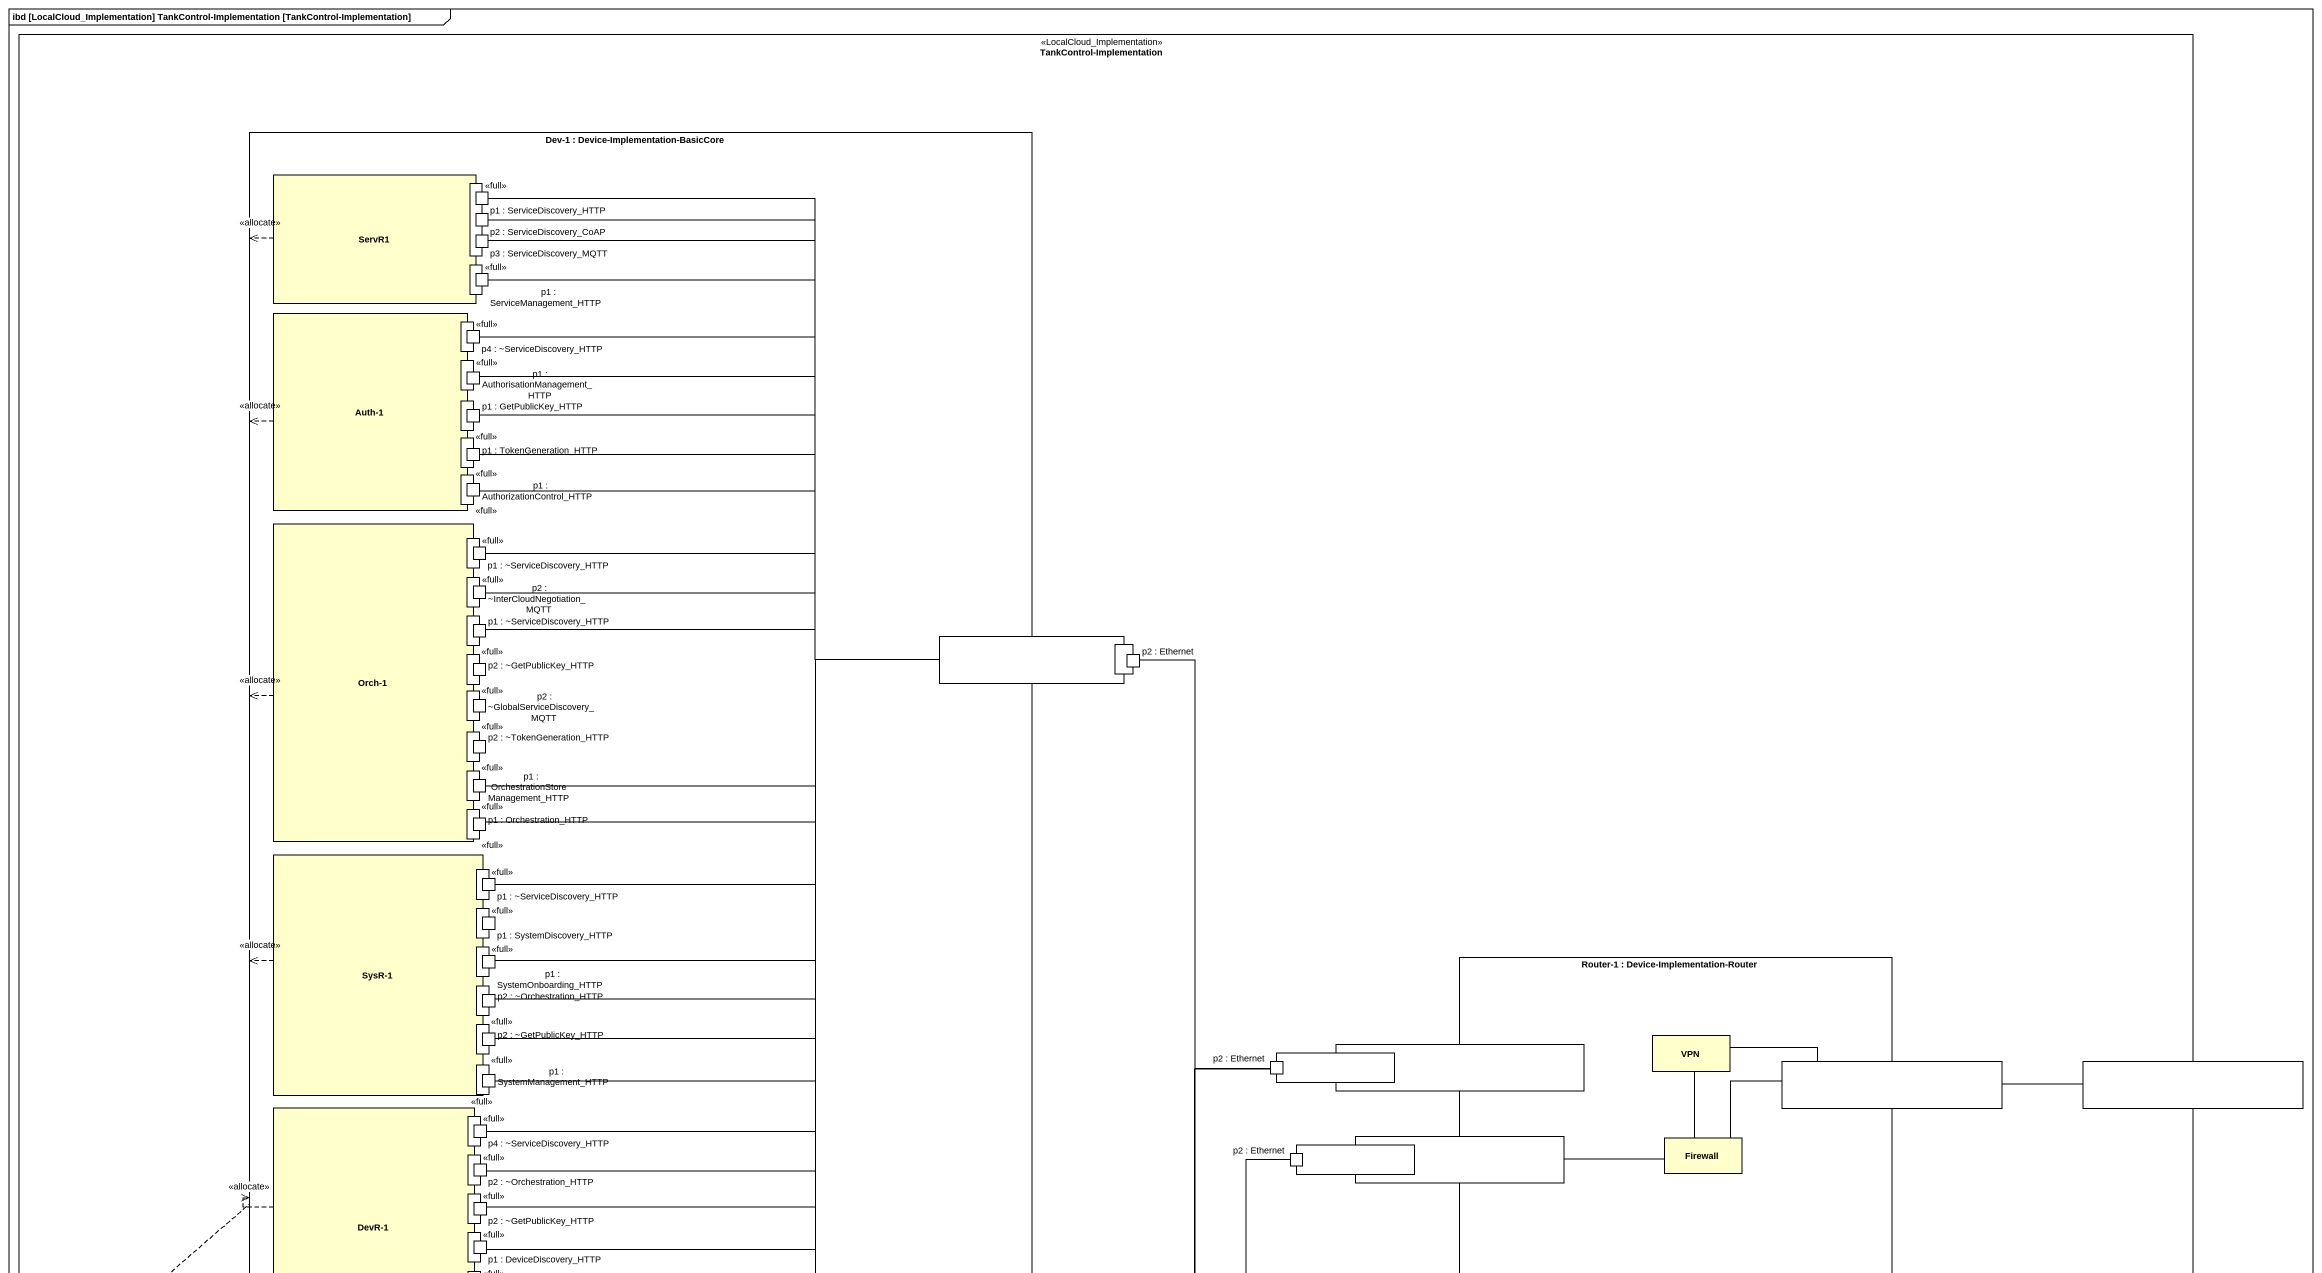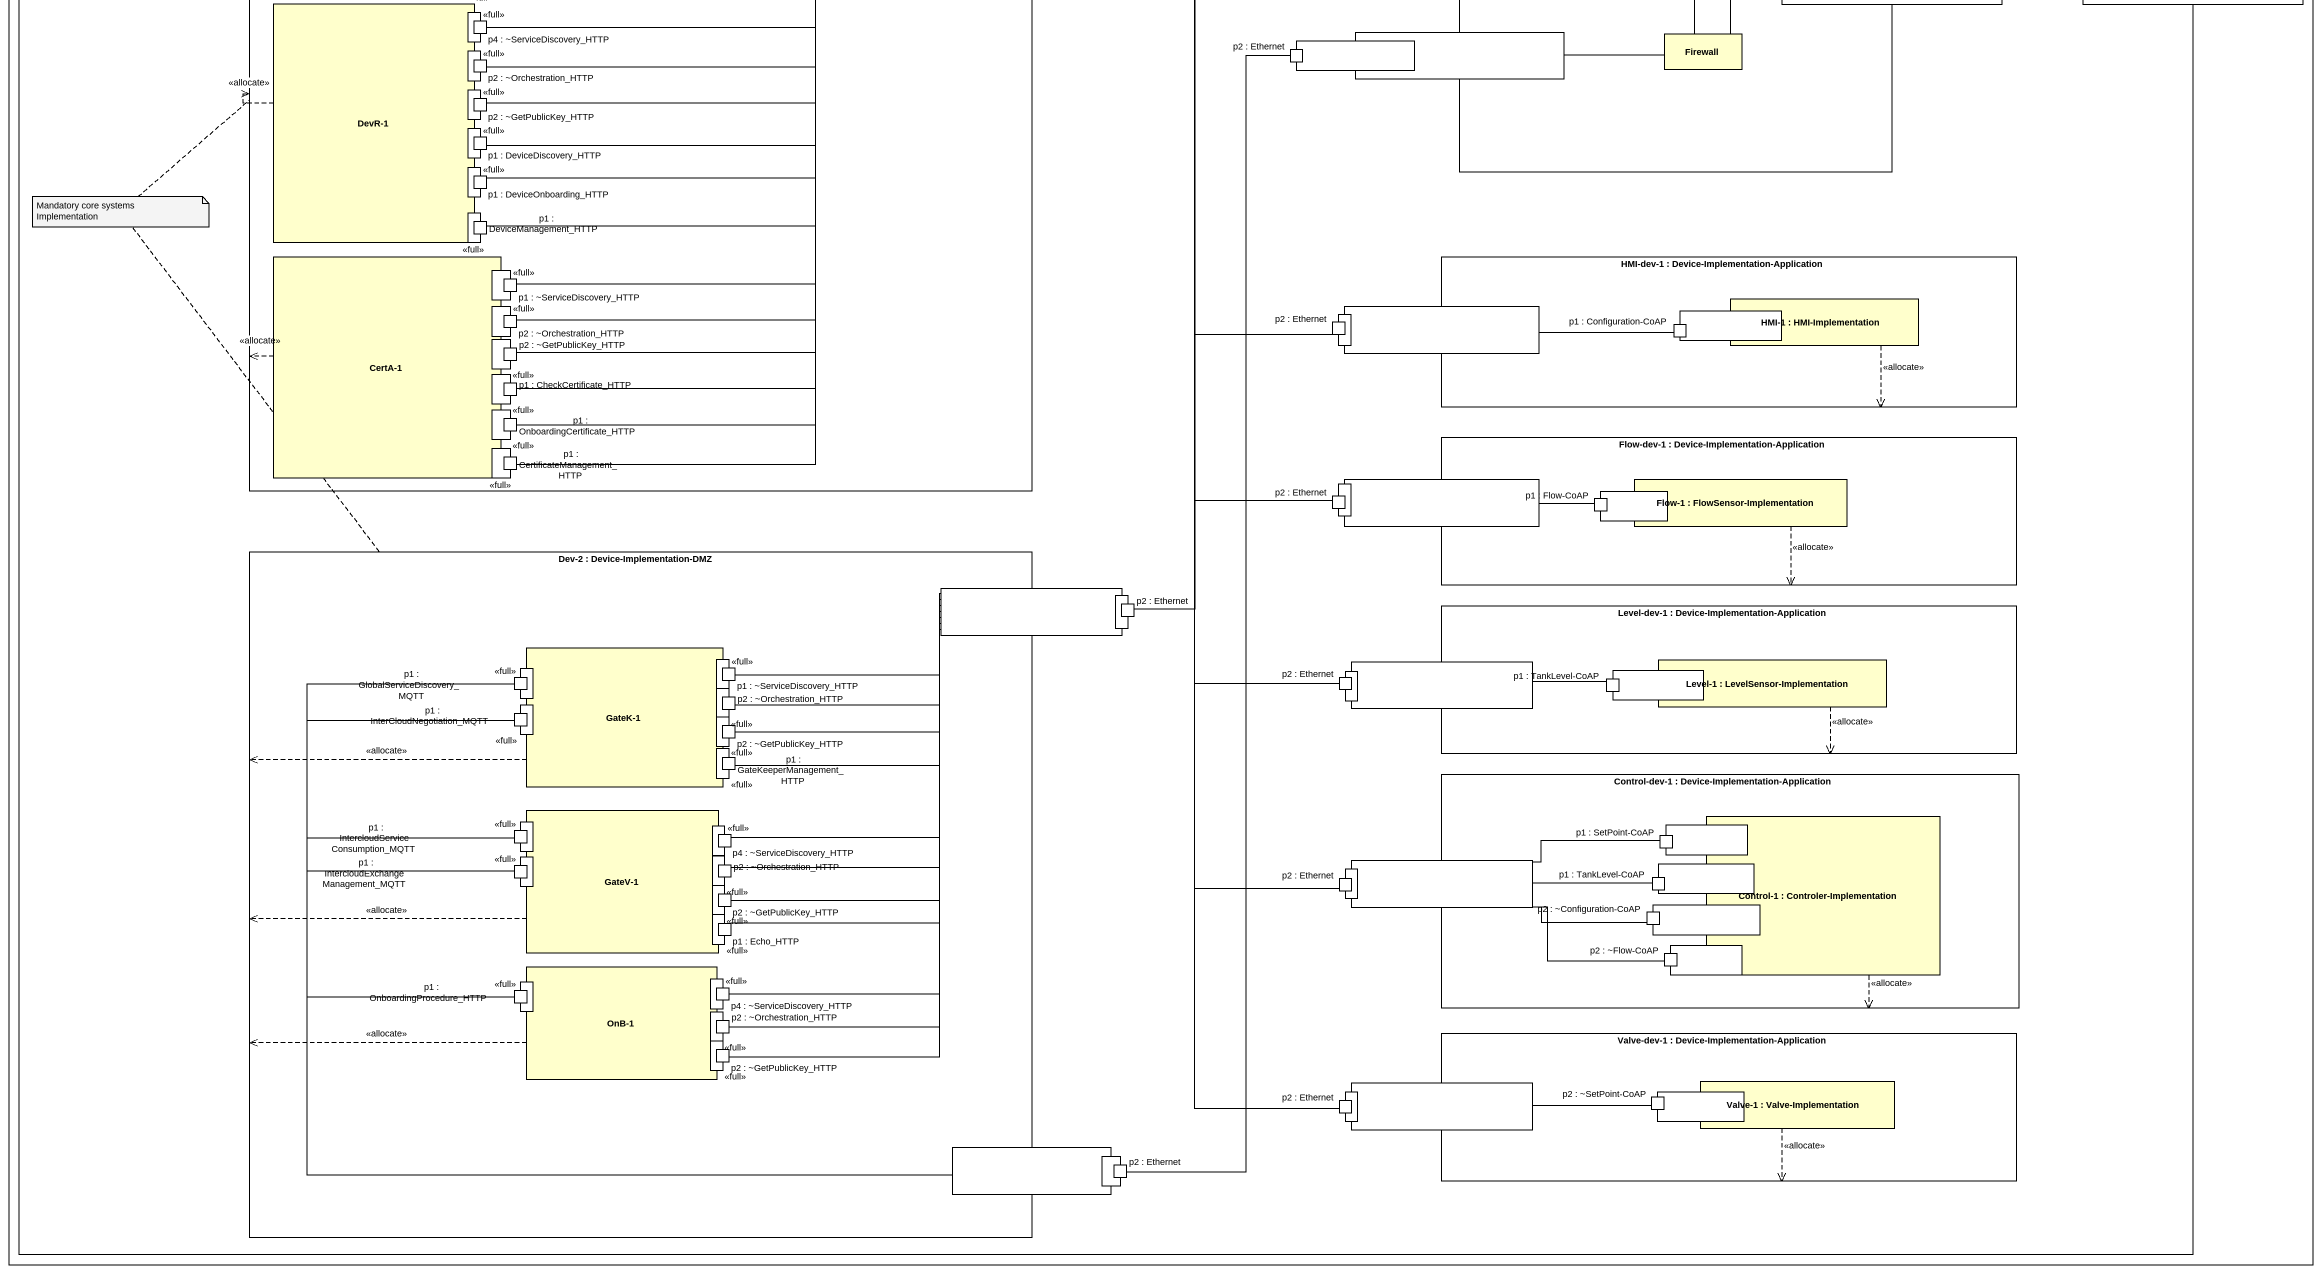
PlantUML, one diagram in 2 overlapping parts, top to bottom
@startuml
mainframe ibd [LocalCloud_Implementation] TankControl-Implementation [TankControl-Implementation]
rectangle "TankControl-Implementation" as TankControl_Implementation <<LocalCloud_Implementation>> {
  rectangle "Dev-1 : Device-Implementation-BasicCore" as Dev_1 {
    rectangle ServR1 {
      port "<<full>>" as full
      port "<<full>>" as full_2
    }
    port "p1 : ServiceDiscovery_HTTP" as p1_ServiceDiscovery_HTTP
    port "p2 : ServiceDiscovery_CoAP" as p2_ServiceDiscovery_CoAP
    port "p3 : ServiceDiscovery_MQTT" as p3_ServiceDiscovery_MQTT
    port "p1 : ServiceManagement_HTTP" as p1_ServiceManagement_HTTP
    rectangle "Auth-1" as Auth_1 {
      port "<<full>>" as full_3
      port "<<full>>" as full_4
      port "<<full>>" as full_5
      port "<<full>>" as full_6
      port "<<full>>" as full_7
    }
    port "p4 : ~ServiceDiscovery_HTTP" as p4_ServiceDiscovery_HTTP
    port "p1 : AuthorisationManagement_HTTP" as p1_AuthorisationManagement
    port "p1 : GetPublicKey_HTTP" as p1_GetPublicKey_HTTP
    port "p1 : TokenGeneration_HTTP" as p1_TokenGeneration_HTTP
    port "p1 : AuthorizationControl_HTTP" as p1_AuthorizationControl_HTTP
    rectangle "Orch-1" as Orch_1 {
      port "<<full>>" as full_8
      port "<<full>>" as full_9
      port "<<full>>" as full_10
      port "<<full>>" as full_11
      port "<<full>>" as full_12
      port "<<full>>" as full_13
      port "<<full>>" as full_14
      port "<<full>>" as full_15
    }
    port "p1 : ~ServiceDiscovery_HTTP" as p1_ServiceDiscovery_HTTP_2
    port "p2 : ~InterCloudNegotiation_MQTT" as p2_InterCloudNegotiation
    port "p1 : ~ServiceDiscovery_HTTP" as p1_ServiceDiscovery_HTTP_3
    port "p2 : ~GetPublicKey_HTTP" as p2_GetPublicKey_HTTP
    port " " as port1
    port "p2 : ~GlobalServiceDiscovery_MQTT" as p2_GlobalServiceDiscovery
    port "p2 : ~TokenGeneration_HTTP" as p2_TokenGeneration_HTTP
    port "p1 : OrchestrationStoreManagement_HTTP" as p1_OrchestrationStoreManagem
    port "p1 : Orchestration_HTTP" as p1_Orchestration_HTTP
    rectangle "SysR-1" as SysR_1 {
      port "<<full>>" as full_16
      port "<<full>>" as full_17
      port "<<full>>" as full_18
      port "<<full>>" as full_19
      port "<<full>>" as full_20
      port "<<full>>" as full_21
    }
    port "p1 : ~ServiceDiscovery_HTTP" as p1_ServiceDiscovery_HTTP_4
    port "p1 : SystemDiscovery_HTTP" as p1_SystemDiscovery_HTTP
    port "p1 : SystemOnboarding_HTTP" as p1_SystemOnboarding_HTTP
    port "p2 : ~Orchestration_HTTP" as p2_Orchestration_HTTP
    port "p2 : ~GetPublicKey_HTTP" as p2_GetPublicKey_HTTP_2
    port "p1 : SystemManagement_HTTP" as p1_SystemManagement_HTTP
    rectangle "DevR-1" as DevR_1 {
      port "<<full>>" as full_22
      port "<<full>>" as full_23
      port "<<full>>" as full_24
      port "<<full>>" as full_25
      port "<<full>>" as full_26
      port "<<full>>" as full_27
    }
    port "p4 : ~ServiceDiscovery_HTTP" as p4_ServiceDiscovery_HTTP_2
    port "p2 : ~Orchestration_HTTP" as p2_Orchestration_HTTP_2
    port "p2 : ~GetPublicKey_HTTP" as p2_GetPublicKey_HTTP_3
    port "p1 : DeviceDiscovery_HTTP" as p1_DeviceDiscovery_HTTP
    port "p1 : DeviceOnboarding_HTTP" as p1_DeviceOnboarding_HTTP
    port "p1 : DeviceManagement_HTTP" as p1_DeviceManagement_HTTP
    rectangle "CertA-1" as CertA_1 {
      port "<<full>>" as full_28
      port "<<full>>" as full_29
      port "<<full>>" as full_30
      port "<<full>>" as full_31
      port "<<full>>" as full_32
      port "<<full>>" as full_33
    }
    port "p1 : ~ServiceDiscovery_HTTP" as p1_ServiceDiscovery_HTTP_5
    port "p2 : ~Orchestration_HTTP" as p2_Orchestration_HTTP_3
    port "p2 : ~GetPublicKey_HTTP" as p2_GetPublicKey_HTTP_4
    port "p1 : CheckCertificate_HTTP" as p1_CheckCertificate_HTTP
    port "p1 : OnboardingCertificate_HTTP" as p1_OnboardingCertificate
    port "p1 : CertificateManagement_HTTP" as p1_CertificateManagement
  }
  port " " as port2
  port "p2 : Ethernet" as p2_Ethernet
  rectangle "Router-1 : Device-Implementation-Router" as Router_1 {
    port " " as port4
    rectangle VPN
    port " " as port5
    port " " as port8
    rectangle Firewall
  }
  port " " as port3
  port "p2 : Ethernet" as p2_Ethernet_2
  port " " as port6
  port "p2 : Ethernet" as p2_Ethernet_3
  port " " as port7
  rectangle "HMI-dev-1 : Device-Implementation-Application" as HMI_dev_1 {
    rectangle "HMI-1 : HMI-Implementation" as HMI_1 {
      port " " as port11
    }
    port " " as port10
    port "p1 : Configuration-CoAP" as p1_Configuration_CoAP
  }
  port "p2 : Ethernet" as p2_Ethernet_4
  port " " as port9
  rectangle "Flow-dev-1 : Device-Implementation-Application" as Flow_dev_1 {
    port " " as port13
    rectangle "Flow-1 : FlowSensor-Implementation" as Flow_1 {
      port " " as port14
    }
    port "p1 : Flow-CoAP" as p1_Flow_CoAP
  }
  port " " as port12
  port "p2 : Ethernet" as p2_Ethernet_5
  rectangle "Dev-2 : Device-Implementation-DMZ" as Dev_2 {
    port " " as port15
    rectangle "GateK-1" as GateK_1 {
      port "<<full>>" as full_34
      port "<<full>>" as full_35
      port "<<full>>" as full_36
      port "<<full>>" as full_37
      port "<<full>>" as full_38
      port "<<full>>" as full_39
    }
    port "p1 : GlobalServiceDiscovery_MQTT" as p1_GlobalServiceDiscovery
    port "p1 : ~ServiceDiscovery_HTTP" as p1_ServiceDiscovery_HTTP_6
    port "p1 : InterCloudNegotiation_MQTT" as p1_InterCloudNegotiation
    port "p2 : ~Orchestration_HTTP" as p2_Orchestration_HTTP_4
    port "p2 : ~GetPublicKey_HTTP" as p2_GetPublicKey_HTTP_5
    port "p1 : GateKeeperManagement_HTTP" as p1_GateKeeperManagement_HTTP
    port "p1 : IntercloudServiceConsumption_MQTT" as p1_IntercloudServiceConsumpt
    rectangle "GateV-1" as GateV_1 {
      port "<<full>>" as full_40
      port "<<full>>" as full_41
      port "<<full>>" as full_42
      port "<<full>>" as full_43
      port "<<full>>" as full_44
      port "<<full>>" as full_45
    }
    port "p4 : ~ServiceDiscovery_HTTP" as p4_ServiceDiscovery_HTTP_3
    port "p1 : IntercloudExchangeManagement_MQTT" as p1_IntercloudExchangeManagem
    port "p2 : ~Orchestration_HTTP" as p2_Orchestration_HTTP_5
    port "p2 : ~GetPublicKey_HTTP" as p2_GetPublicKey_HTTP_6
    port "p1 : Echo_HTTP" as p1_Echo_HTTP
    port "p1 : OnboardingProcedure_HTTP" as p1_OnboardingProcedure_HTTP
    rectangle "OnB-1" as OnB_1 {
      port "<<full>>" as full_46
      port "<<full>>" as full_47
      port "<<full>>" as full_48
      port "<<full>>" as full_49
    }
    port "p4 : ~ServiceDiscovery_HTTP" as p4_ServiceDiscovery_HTTP_4
    port "p2 : ~Orchestration_HTTP" as p2_Orchestration_HTTP_6
    port "p2 : ~GetPublicKey_HTTP" as p2_GetPublicKey_HTTP_7
    port " " as port29
  }
  port " " as port16
  port "p2 : Ethernet" as p2_Ethernet_6
  rectangle "Level-dev-1 : Device-Implementation-Application" as Level_dev_1 {
    port " " as port18
    port "p1 : TankLevel-CoAP" as p1_TankLevel_CoAP
    rectangle "Level-1 : LevelSensor-Implementation" as Level_1 {
      port " " as port19
    }
  }
  port "p2 : Ethernet" as p2_Ethernet_7
  port " " as port17
  rectangle "Control-dev-1 : Device-Implementation-Application" as Control_dev_1 {
    port "p1 : SetPoint-CoAP" as p1_SetPoint_CoAP
    rectangle "Control-1 : Controler-Implementation" as Control_1 {
      port " " as port20
      port " " as port23
      port " " as port24
      port " " as port25
    }
    port " " as port22
    port "p1 : TankLevel-CoAP" as p1_TankLevel_CoAP_2
    port "p2 : ~Configuration-CoAP" as p2_Configuration_CoAP
    port "p2 : ~Flow-CoAP" as p2_Flow_CoAP
  }
  port "p2 : Ethernet" as p2_Ethernet_8
  port " " as port21
  rectangle "Valve-dev-1 : Device-Implementation-Application" as Valve_dev_1 {
    port " " as port27
    port "p2 : ~SetPoint-CoAP" as p2_SetPoint_CoAP
    rectangle "Valve-1 : Valve-Implementation" as Valve_1 {
      port " " as port28
    }
  }
  port "p2 : Ethernet" as p2_Ethernet_9
  port " " as port26
  port " " as port30
  port "p2 : Ethernet" as p2_Ethernet_10
}
ServR1 ..> Dev_1 : <<allocate>>
Auth_1 ..> Dev_1 : <<allocate>>
Orch_1 ..> Dev_1 : <<allocate>>
port1 -up- p1_ServiceDiscovery_HTTP
port1 -up- p2_ServiceDiscovery_CoAP
port1 -up- p3_ServiceDiscovery_MQTT
port1 -up- p1_ServiceManagement_HTTP
port1 -left- p4_ServiceDiscovery_HTTP
port1 -left- p1_AuthorisationManagement
port1 -left- p1_GetPublicKey_HTTP
port1 -left- p1_TokenGeneration_HTTP
port1 -left- p1_AuthorizationControl_HTTP
port1 -left- p1_ServiceDiscovery_HTTP_2
port1 -left- p2_InterCloudNegotiation
port1 -left- p1_ServiceDiscovery_HTTP_3
port1 -left- p1_OrchestrationStoreManagem
port1 -left- p1_Orchestration_HTTP
port1 -left- p1_ServiceDiscovery_HTTP_4
port1 -left- p1_SystemOnboarding_HTTP
port1 -- p2_Orchestration_HTTP
port1 -- p2_GetPublicKey_HTTP_2
port1 -- p1_SystemManagement_HTTP
port1 -- p4_ServiceDiscovery_HTTP_2
port1 -- p2_Orchestration_HTTP_2
port1 -- p2_GetPublicKey_HTTP_3
port1 -- p1_DeviceDiscovery_HTTP
port1 -- p1_DeviceOnboarding_HTTP
port1 -- p1_DeviceManagement_HTTP
port1 -- p1_ServiceDiscovery_HTTP_5
port1 -- p2_Orchestration_HTTP_3
port1 -- p2_GetPublicKey_HTTP_4
port1 -- p1_CheckCertificate_HTTP
port1 -- p1_OnboardingCertificate
port1 -- p1_CertificateManagement
p2_Ethernet -- p2_Ethernet_6
SysR_1 .right.> Dev_1 : <<allocate>>
VPN -right- port5
VPN -- Firewall
p2_Ethernet_2 -- p2_Ethernet_6
port5 -right- port6
port5 -left- Firewall
DevR_1 .up.> Dev_1 : <<allocate>>
Firewall -left- port8
CertA_1 .up.> Dev_1 : <<allocate>>
HMI_1 .left.> HMI_dev_1 : <<allocate>>
p2_Ethernet_4 -- p2_Ethernet_6
port10 -right- p1_Configuration_CoAP
port13 -right- p1_Flow_CoAP
Flow_1 ..> Flow_dev_1 : <<allocate>>
p2_Ethernet_5 -up- p2_Ethernet_2
port15 -left- p1_ServiceDiscovery_HTTP_6
port15 -left- p2_Orchestration_HTTP_4
port15 -left- p2_GetPublicKey_HTTP_5
port15 -left- p1_GateKeeperManagement_HTTP
port15 -- p4_ServiceDiscovery_HTTP_3
port15 -- p2_Orchestration_HTTP_5
port15 -- p2_GetPublicKey_HTTP_6
port15 -- p1_Echo_HTTP
port15 -- p4_ServiceDiscovery_HTTP_4
port15 -- p2_Orchestration_HTTP_6
port15 -- p2_GetPublicKey_HTTP_7
GateK_1 ..> Dev_2 : <<allocate>>
p2_Ethernet_7 -up- p2_Ethernet_2
port18 -right- p1_TankLevel_CoAP
Level_1 .left.> Level_dev_1 : <<allocate>>
GateV_1 ..> Dev_2 : <<allocate>>
Control_1 .left.> Control_dev_1 : <<allocate>>
p2_Ethernet_8 -up- p2_Ethernet_2
port22 -right- p1_SetPoint_CoAP
port22 -right- p1_TankLevel_CoAP_2
port22 -right- p2_Configuration_CoAP
port22 -right- p2_Flow_CoAP
OnB_1 .up.> Dev_2 : <<allocate>>
p2_Ethernet_9 -up- p2_Ethernet_2
port27 -right- p2_SetPoint_CoAP
Valve_1 .left.> Valve_dev_1 : <<allocate>>
port29 -up- p1_GlobalServiceDiscovery
port29 -up- p1_InterCloudNegotiation
port29 -up- p1_IntercloudServiceConsumpt
port29 -left- p1_IntercloudExchangeManagem
port29 -left- p1_OnboardingProcedure_HTTP
p2_Ethernet_10 -up- p2_Ethernet_3
note as N1
  Mandatory core systems Implementation
end note
N1 .. Dev_1
N1 .. Dev_2
@enduml
